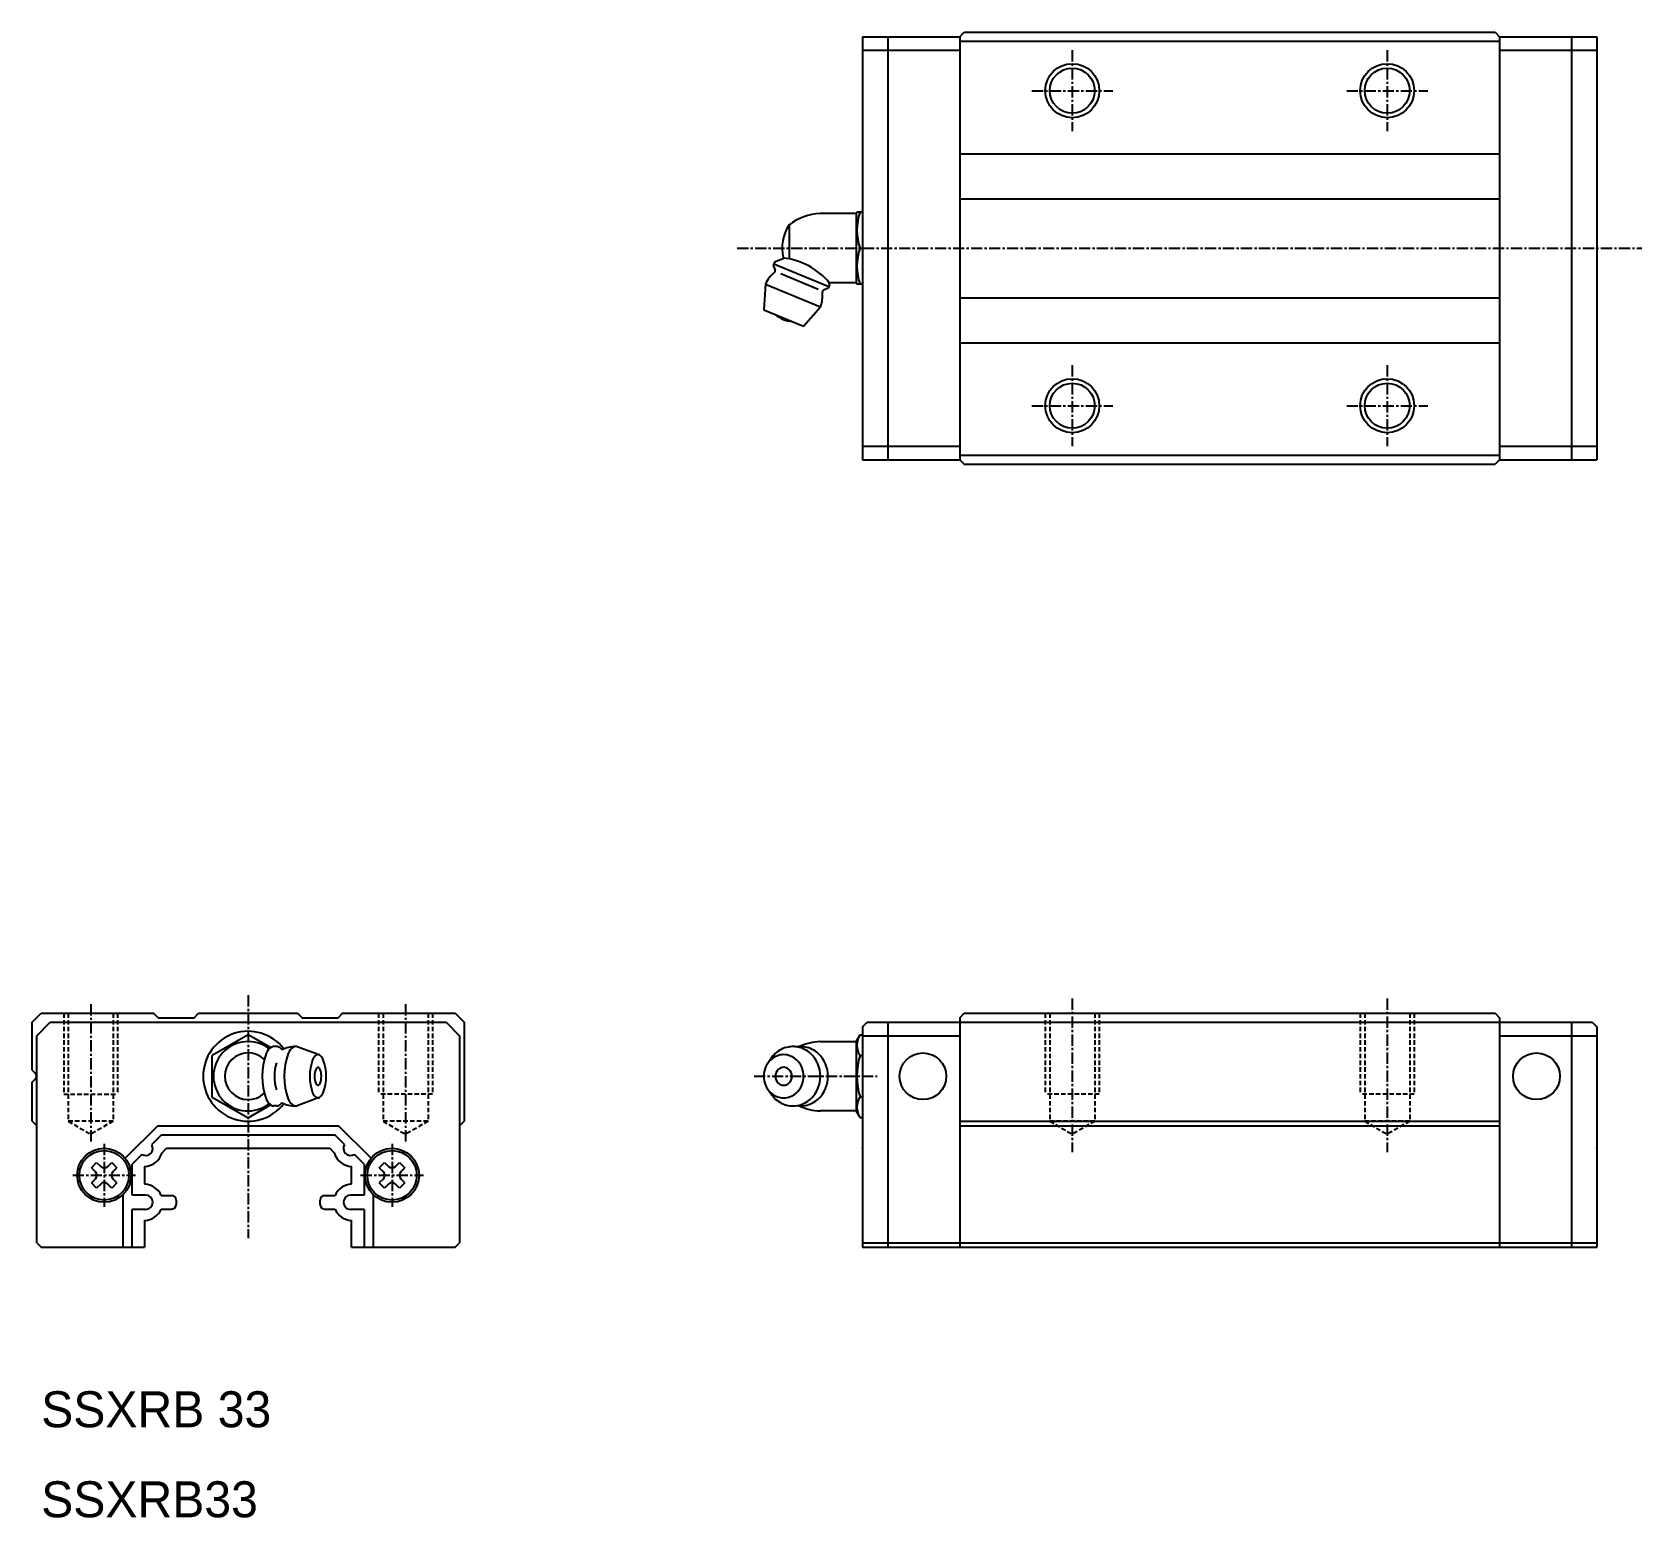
# Model space of a CAD drawing. Extents: x 9 to 188, y 10 to 175.
import ezdxf

# ---------------------------------------------------------------- set-up
doc = ezdxf.new("R2010")
doc.units = 0
doc.linetypes.add('CENTER', pattern=[2, 1.25, -0.25, 0.25, -0.25])
doc.linetypes.add('DASHED', pattern=[0.75, 0.5, -0.25])
doc.layers.get('0').update_dxf_attribs({"linetype": 'CONTINUOUS'})
doc.layers.add('CENTER', color=1, linetype='CENTER')

msp = doc.modelspace()

# ---------------------------------------------------------------- linework, layer by layer
at = {"color": 7, "linetype": 'CONTINUOUS'}
for p, q in [((101.299905, 174.499935), (112.099865, 174.499935)), ((101.299905, 174.499935), (101.299905, 127.499935)), ((104.099878, 174.499935), (104.099878, 127.499935)), ((112.099865, 173.999935), (172.099856, 173.999935)), ((112.099882, 174.499882), (112.599885, 174.999882)), ((112.099905, 174.499935), (112.099905, 127.499935)), ((112.599865, 174.999935), (171.599856, 174.999935)), ((171.599856, 174.999904), (172.099856, 174.499904)), ((172.099856, 174.499935), (182.899899, 174.499935)), ((172.099902, 174.499935), (172.099902, 127.499935)), ((180.099835, 174.499935), (180.099835, 127.499935)), ((182.899899, 174.499935), (182.899899, 127.499935)), ((101.299905, 172.999935), (112.099865, 172.999935)), ((172.099856, 172.999935), (182.899899, 172.999935)), ((112.099865, 161.499935), (172.099856, 161.499935)), ((112.099865, 156.499935), (172.099856, 156.499935)), ((100.574959, 154.849926), (96.574954, 154.849926)), ((100.574959, 154.849926), (100.574959, 147.149929)), ((100.66157, 154.999904), (100.574969, 154.849903)), ((101.299905, 154.99992), (100.661564, 154.99992)), ((93.131744, 153.599926), (93.131744, 149.819362)), ((101.007983, 150.999935), (101.299905, 150.999935)), ((91.361327, 149.072063), (91.572529, 148.562183)), ((91.514408, 149.441646), (91.361331, 149.072086)), ((91.437864, 149.256855), (97.535474, 146.731144)), ((92.636372, 149.906368), (91.514397, 149.441631)), ((90.501659, 146.996677), (90.299905, 144.157787)), ((90.50167, 146.996654), (96.599265, 144.470943)), ((92.22222, 148.17429), (96.36847, 146.456859)), ((97.427966, 147.360195), (97.611991, 146.915912)), ((97.612013, 146.91592), (97.458942, 146.546367)), ((100.574959, 147.149929), (97.611994, 147.149929)), ((100.574963, 147.149906), (100.661564, 146.999912)), ((101.299905, 146.999935), (100.661564, 146.999935)), ((97.458924, 146.546367), (96.949025, 146.335163)), ((112.099865, 145.499935), (172.099856, 145.499935)), ((90.29991, 144.157772), (94.734534, 142.320888)), ((94.734518, 142.320873), (96.599257, 144.470936)), ((112.099865, 140.499935), (172.099856, 140.499935)), ((101.299905, 128.999935), (112.099865, 128.999935)), ((172.099856, 128.999935), (182.899899, 128.999935)), ((101.299905, 127.499935), (112.099865, 127.499935)), ((112.099865, 127.999935), (172.099856, 127.999935)), ((112.09987, 127.499904), (112.599855, 126.999912)), ((172.099841, 127.49992), (171.599841, 126.999927)), ((172.099856, 127.499935), (182.899899, 127.499935)), ((112.599849, 126.999935), (171.599841, 126.999935)), ((8.999937, 59.668136), (8.999937, 64.999969)), ((9.000015, 64.999954), (10.000061, 66.000023)), ((9.499988, 63.499977), (11.000006, 64.999984)), ((10.000074, 66.000015), (22.499939, 66.000015)), ((10.999952, 65), (54.999937, 65)), ((22.99998, 65.499984), (22.499936, 66.000023)), ((22.999952, 65.5), (26.999952, 65.5)), ((26.999958, 65.499977), (27.500001, 66.000015)), ((27.500006, 66.000015), (38.499933, 66.000015)), ((38.499938, 66.000015), (38.999981, 65.499977)), ((38.999922, 65.5), (42.999922, 65.5)), ((43.499981, 66.000023), (42.999959, 65.500007)), ((43.499978, 66.000015), (55.999891, 66.000015)), ((54.999958, 65), (56.499948, 63.500015)), ((55.999899, 66.000023), (56.999933, 64.999969)), ((56.999937, 64.999969), (56.999937, 54)), ((101.299905, 64.499972), (101.799895, 64.999976)), ((101.299905, 64.499973), (101.299905, 39.99995)), ((101.79989, 64.999981), (112.099905, 64.999981)), ((104.099893, 64.999981), (104.099893, 39.999981)), ((112.09988, 64.999966), (172.099871, 64.999966)), ((112.099905, 65.500015), (112.599855, 65.999979)), ((112.099905, 65.500015), (112.099905, 39.99995)), ((112.599865, 65.999981), (171.599871, 65.999981)), ((171.599856, 65.999973), (172.099894, 65.499928)), ((172.099871, 64.999981), (182.399838, 64.999981)), ((172.099902, 65.499929), (172.099902, 39.99995)), ((180.09985, 64.999981), (180.09985, 39.999981)), ((182.399838, 64.999975), (182.899899, 64.499908)), ((182.899899, 64.499904), (182.899899, 39.99995)), ((9.499937, 40.5), (9.499937, 63.499954)), ((32.999941, 63.618828), (28.999925, 61.309417)), ((35.487419, 62.182693), (32.999935, 63.618843)), ((56.499937, 63.499984), (56.499937, 40.500015)), ((96.575122, 62.849987), (100.574982, 62.849987)), ((100.574982, 62.849986), (100.574982, 55.149976)), ((100.574984, 62.849983), (101.007998, 63.599985)), ((101.00799, 63.599987), (101.299905, 63.599987)), ((101.299905, 63.499981), (112.099905, 63.499981)), ((172.099871, 63.499981), (182.899838, 63.499981)), ((28.999923, 58.999984), (28.999923, 61.309402)), ((36.190606, 62.299988), (35.821053, 62.299988)), ((40.887734, 61.376953), (38.440422, 62.268402)), ((90.732875, 60.424716), (91.096989, 60.958983)), ((101.008001, 61.299984), (101.299905, 61.299984)), ((9.00003, 59.66806), (9.334055, 59.334038)), ((8.999937, 54.000015), (8.999937, 58.331894)), ((9.00003, 58.331924), (9.334043, 58.665931)), ((28.999923, 56.690582), (28.999923, 58.999984)), ((91.096993, 57.041008), (90.73288, 57.575276)), ((28.999931, 56.690574), (32.999934, 54.381172)), ((32.999934, 54.381172), (35.487418, 55.817322)), ((36.190606, 55.699997), (35.821053, 55.699997)), ((40.887733, 56.62307), (38.437955, 55.73072)), ((91.096996, 57.041013), (91.112809, 57.017998)), ((101.007998, 56.699993), (101.299905, 56.699993)), ((8.999945, 54.00003), (9.499945, 53.50003)), ((56.99995, 53.999992), (56.499958, 53.500007)), ((100.574982, 55.149975), (96.575122, 55.149975)), ((101.007993, 54.399977), (100.57498, 55.149979)), ((101.007981, 54.39999), (101.299905, 54.39999)), ((112.09988, 53.999981), (172.099871, 53.999981)), ((22.949993, 53.5), (19.334355, 49.884346)), ((23.36423, 52.500015), (22.282144, 51.41793)), ((22.949949, 53.5), (43.049925, 53.5)), ((23.364195, 52.5), (42.635694, 52.5)), ((43.717784, 51.417915), (42.635698, 52.500007)), ((46.665594, 49.88433), (43.049946, 53.5)), ((112.09988, 53.499996), (172.099871, 53.499996)), ((21.182073, 50.317848), (20.099986, 49.235763)), ((23.432633, 50.499984), (23.932654, 50.999984)), ((23.932585, 51), (42.067289, 51)), ((42.067317, 50.999954), (42.567338, 50.499954)), ((45.899941, 49.235748), (44.817856, 50.31784)), ((15.578751, 48.837661), (16.162296, 49.421211)), ((15.578772, 48.837654), (16.027512, 48.388916)), ((16.162317, 49.421196), (16.611055, 48.972458)), ((17.38887, 48.972458), (17.837609, 49.421196)), ((17.8376, 49.421219), (18.421155, 48.837661)), ((17.972415, 48.388908), (18.421154, 48.837646)), ((20.099943, 45.800018), (20.099943, 49.235763)), ((21.499937, 48.986984), (21.499937, 47.013015)), ((44.499937, 47.013015), (44.499937, 48.986984)), ((45.899931, 49.235763), (45.899931, 45.800018)), ((47.578741, 48.837661), (48.162296, 49.421219)), ((47.578742, 48.837646), (48.027481, 48.388908)), ((48.162297, 49.421203), (48.611036, 48.972465)), ((49.388851, 48.972465), (49.837589, 49.421203)), ((49.837589, 49.421219), (50.421144, 48.837661)), ((49.972406, 48.388916), (50.421144, 48.837654)), ((16.16231, 46.578819), (15.578754, 47.162376)), ((16.027504, 47.611091), (15.578766, 47.162346)), ((16.61105, 47.027542), (16.16231, 46.578804)), ((17.837617, 46.578804), (17.388878, 47.027549)), ((18.421151, 47.162353), (17.837606, 46.578811)), ((18.421162, 47.162353), (17.972422, 47.611091)), ((48.027485, 47.611099), (47.578745, 47.162361)), ((48.1623, 46.578819), (47.578745, 47.162376)), ((48.611039, 47.027549), (48.1623, 46.578804)), ((49.837585, 46.578804), (49.388847, 47.027542)), ((50.421141, 47.162376), (49.837585, 46.578819)), ((50.421141, 47.162361), (49.972403, 47.611099)), ((19.099943, 40), (19.099943, 45.857589)), ((21.599958, 45.800064), (20.099958, 45.800064)), ((23.344105, 45.750053), (24.499973, 45.750053)), ((24.999937, 45.25), (24.999937, 44.75)), ((40.999937, 44.75), (40.999937, 45.25)), ((41.499973, 45.750038), (42.655842, 45.750038)), ((45.899943, 45.800064), (44.399943, 45.800064)), ((46.899931, 45.857589), (46.899931, 40.000015)), ((20.099943, 40.000015), (20.099943, 44.200027)), ((21.599962, 44.20005), (20.099962, 44.200058)), ((21.499937, 42.986999), (21.499937, 40.000015)), ((23.344089, 44.250053), (24.499973, 44.250053)), ((41.499973, 44.250038), (42.655872, 44.250038)), ((45.899939, 44.200042), (44.399939, 44.200035)), ((44.499937, 40.000015), (44.499937, 42.986999)), ((45.899931, 44.200027), (45.899931, 40.000015)), ((9.499994, 40.499992), (10, 40)), ((9.999983, 40.000015), (21.499937, 40.000015)), ((44.499937, 40.000015), (55.999968, 40.000015)), ((55.999973, 40.000023), (56.499937, 40.499992)), ((101.299905, 40.499981), (112.099905, 40.499981)), ((101.299905, 39.99995), (182.899899, 39.99995)), ((112.09988, 40.499996), (172.099871, 40.499996)), ((172.099871, 40.499981), (182.899838, 40.499981))]:
    msp.add_line(p, q, dxfattribs=at)
at = {"color": 3, "linetype": 'DASHED'}
for p, q in [((12.499937, 66.000015), (12.499937, 57.000015)), ((12.999937, 66.000015), (12.999937, 54.000015)), ((17.999937, 66.000015), (17.999937, 54.000015)), ((18.499937, 66.000015), (18.499937, 57.000015)), ((47.499937, 66.000015), (47.499937, 57.000015)), ((47.999937, 66.000015), (47.999937, 54.000015)), ((52.999937, 66.000015), (52.999937, 54.000015)), ((53.499937, 66.000015), (53.499937, 57.000015)), ((121.599867, 65.999976), (121.599867, 56.999976)), ((122.099867, 65.999976), (122.099867, 53.999976)), ((127.099867, 65.999976), (127.099867, 53.999976)), ((127.599867, 65.999976), (127.599867, 56.999976)), ((156.599867, 65.999976), (156.599867, 56.999976)), ((157.099867, 65.999976), (157.099867, 53.999976)), ((162.099867, 65.999976), (162.099867, 53.999976)), ((162.599867, 65.999976), (162.599867, 56.999976)), ((12.499937, 57.000015), (18.499937, 57.000015)), ((53.499937, 57.000015), (47.499937, 57.000015)), ((127.599867, 56.999976), (121.599867, 56.999976)), ((162.599867, 56.999976), (156.599867, 56.999976)), ((12.999937, 54.000015), (15.499937, 52.556639)), ((17.999937, 54.000015), (12.999937, 54.000015)), ((17.999937, 54.000015), (15.499937, 52.556639)), ((47.999937, 54.000015), (50.499937, 52.556639)), ((52.999937, 54.000015), (47.999937, 54.000015)), ((52.999937, 54.000015), (50.499937, 52.556639)), ((122.099867, 53.999976), (124.599867, 52.556601)), ((127.099867, 53.999976), (122.099867, 53.999976)), ((127.099867, 53.999976), (124.599867, 52.556601)), ((157.099867, 53.999976), (159.599867, 52.556601)), ((162.099867, 53.999976), (157.099867, 53.999976)), ((162.099867, 53.999976), (159.599867, 52.556601))]:
    msp.add_line(p, q, dxfattribs=at)
at = {"color": 3, "linetype": 'CONTINUOUS'}
for centre in [(124.599902, 168.499935), (159.599902, 168.499935), (124.599902, 133.499935), (159.599902, 133.499935)]:
    msp.add_circle(centre, 3, dxfattribs=at)
at = {"color": 7, "linetype": 'CONTINUOUS'}
for centre, radius in [((124.599902, 168.499935), 2.5), ((159.599902, 168.499935), 2.5), ((124.599902, 133.499935), 2.5), ((159.599902, 133.499935), 2.5), ((107.999881, 58.999981), 2.599999), ((176.199862, 58.999981), 2.599999), ((16.999937, 48), 2.999999), ((16.999937, 48), 2.75), ((48.999937, 48), 2.999999), ((48.999937, 48), 2.75)]:
    msp.add_circle(centre, radius, dxfattribs=at)
for centre, radius, start, end in [((96.803077, 148.854275), 5.999997, 92.178871, 127.726128), ((106.608073, 152.99992), 5.946512, 160.346466, 199.653458), ((97.047097, 150.99992), 4.699998, 146.413773, 193.178802), ((106.608073, 148.999935), 5.946512, 160.346466, 199.653458), ((91.387745, 148.485668), 0.200001, 308.164124, 22.500431), ((91.500652, 141.987423), 7.999998, 40.189182, 83.034012), ((93.550449, 145.733822), 3.300001, 128.16394, 157.499847), ((93.550449, 145.733822), 3.299999, 337.5, 6.835998), ((97.025567, 146.150417), 0.2, 112.499573, 186.835464), ((93.680465, 146.047695), 3.2, 229.290024, 265.709991), ((32.999937, 59), 4.999999, 37.387047, 322.612549), ((32.999921, 59), 3.849999, 52.507736, 307.492126), ((96.80312, 56.854321), 6, 92.177719, 114.893784), ((102.743587, 62.449993), 2.082014, 146.471832, 213.52861), ((32.999921, 59), 2.599998, 46.621258, 313.378754), ((41.865913, 58.999977), 7.307859, 159.761932, 200.237946), ((36.323562, 61.053276), 1.397423, 121.100311, 160.143906), ((35.821057, 61.795189), 0.504785, 90.903168, 115.752029), ((36.190607, 61.795189), 0.504785, 64.247971, 90.902817), ((35.688101, 61.053276), 1.397423, 39.427479, 58.899673), ((38.266033, 58.999984), 3.300003, 89.999985, 117.054504), ((44.310891, 58.999977), 7.307859, 159.761932, 200.237946), ((38.76854, 61.053276), 1.397423, 121.100296, 160.143906), ((38.266035, 61.795189), 0.504782, 68.687515, 115.751984), ((45.147443, 58.999984), 5.306932, 159.730652, 200.269333), ((41.125192, 60.492477), 1.016733, 121.051376, 160.104004), ((40.76051, 61.031761), 0.368218, 64.286964, 115.712906), ((40.395827, 60.492477), 1.016734, 19.895979, 58.948532), ((36.373574, 58.999984), 5.306932, 339.730652, 20.269337), ((92.8297, 58.999981), 2.529794, 133.386063, 226.613876), ((92.543191, 59.256204), 2.147021, 101.036324, 132.526337), ((93.980126, 58.999981), 3.478466, 133.386063, 145.806793), ((93.586177, 59.352287), 2.952154, 101.036324, 132.526321), ((92.517215, 59.348784), 2.051195, 79.180748, 100.819199), ((92.491239, 59.256204), 2.147021, 47.473598, 78.963623), ((93.550459, 59.479585), 2.820394, 89.999977, 100.819191), ((93.550459, 59.479585), 2.820394, 79.180748, 89.999977), ((92.20473, 58.999981), 2.529793, 313.386078, 46.613884), ((94.410128, 59.479585), 2.820393, 89.999977, 98.765785), ((93.514742, 59.352287), 2.952155, 47.473614, 78.963623), ((94.410128, 59.479585), 2.820393, 79.180748, 89.999977), ((94.37441, 59.352286), 2.952155, 47.473614, 78.963615), ((93.120793, 58.999981), 3.478466, 313.386078, 46.613884), ((93.980461, 58.999981), 3.478465, 313.386078, 46.61388), ((108.469945, 58.999995), 7.808372, 162.869141, 197.130844), ((8.999937, 59), 0.472391, 0, 44.999836), ((41.236858, 58.999984), 5.306936, 163.626358, 196.372772), ((42.593759, 58.999984), 2.21575, 159.773819, 200.226166), ((40.912906, 59.622322), 0.423399, 121.118462, 160.158768), ((40.760509, 59.847191), 0.152796, 64.233658, 115.766342), ((40.608112, 59.622322), 0.423397, 19.841225, 58.881424), ((38.927258, 58.999984), 2.21575, 339.773804, 20.226175), ((92.647416, 58.999981), 1.054076, 133.386078, 226.613892), ((92.528039, 59.106739), 0.89459, 101.036369, 132.526337), ((92.517215, 59.145315), 0.854661, 79.180725, 100.819214), ((92.506391, 59.106739), 0.89459, 47.473614, 78.96357), ((92.387014, 58.999981), 1.054076, 313.386047, 46.613884), ((8.999937, 59), 0.472391, 315.000153, 0), ((40.912905, 58.377647), 0.423398, 199.841202, 238.881424), ((40.760508, 58.152778), 0.152796, 244.233658, 295.766327), ((40.608111, 58.377647), 0.423399, 301.118469, 340.158783), ((92.528039, 58.893223), 0.89459, 227.473618, 258.963562), ((92.517215, 58.854647), 0.854662, 259.180725, 280.819214), ((92.506391, 58.893223), 0.89459, 281.036377, 312.526306), ((36.323559, 56.946693), 1.397425, 199.856079, 238.899643), ((35.821053, 56.20478), 0.504785, 244.24794, 270.393188), ((36.190609, 56.20478), 0.504788, 270.392853, 295.752045), ((35.688103, 56.946693), 1.397424, 301.100342, 320.57019), ((38.266033, 58.999984), 3.300001, 242.945496, 269.999969), ((38.768537, 56.946693), 1.397425, 199.856079, 238.899628), ((38.266031, 56.20478), 0.504785, 244.247864, 289.935699), ((41.12519, 57.507492), 1.016734, 199.895981, 238.948532), ((40.760507, 56.968208), 0.368218, 244.286957, 295.712891), ((40.395825, 57.507492), 1.016733, 301.051392, 340.104004), ((92.543191, 58.743757), 2.147021, 227.473587, 258.963623), ((93.980126, 58.999981), 3.478467, 214.652924, 226.613892), ((93.586177, 58.647674), 2.952155, 227.473618, 258.963623), ((92.517215, 58.651177), 2.051194, 259.180756, 280.819214), ((92.491239, 58.743757), 2.147021, 281.036316, 312.526337), ((93.550459, 58.520376), 2.820393, 259.180756, 280.819183), ((94.410128, 58.520376), 2.820392, 261.237854, 280.819183), ((93.514742, 58.647674), 2.952154, 281.036316, 312.526337), ((96.803121, 61.145641), 6, 245.106216, 267.822266), ((94.37441, 58.647675), 2.952155, 281.036316, 312.526337), ((102.743587, 55.54997), 2.082014, 146.471329, 213.527618), ((21.599943, 51), 0.799997, 238.506805, 31.493561), ((21.428724, 51.068756), 2.082997, 271.959198, 344.154327), ((44.571165, 51.068756), 2.082997, 195.845657, 268.040405), ((44.399931, 51), 0.800002, 148.506439, 301.493134), ((15.638578, 48), 0.55, 315, 45), ((16.999937, 49.361374), 0.55, 225, 315), ((18.361311, 48), 0.55, 135, 225), ((47.638578, 48), 0.55, 315.000061, 44.999931), ((48.999937, 49.361374), 0.55, 225, 315), ((50.361311, 48), 0.55, 135, 225), ((16.999937, 46.638641), 0.55, 45, 135), ((21.428739, 44.931228), 2.082999, 23.145874, 88.041206), ((44.57115, 44.931228), 2.082997, 91.95916, 156.854126), ((48.999937, 46.638641), 0.55, 45, 135), ((21.599943, 45), 0.800003, 269.999939, 89.999725), ((24.499937, 45.25), 0.5, 0, 90), ((24.499937, 44.75), 0.5, 270, 0), ((41.499937, 45.25), 0.5, 90, 180), ((41.499937, 44.75), 0.5, 180, 270), ((44.399931, 45), 0.800003, 90.000275, 270.000061), ((21.428724, 45.068771), 2.082997, 271.959198, 336.854095), ((44.571165, 45.068771), 2.082997, 203.145889, 268.040405)]:
    msp.add_arc(centre, radius, start, end, dxfattribs=at)
for p in [(101.299905, 150.999935), (182.899899, 150.999935), (32.999937, 66.000015), (101.299905, 50.99995), (182.899899, 50.999935)]:
    msp.add_point(p, dxfattribs=at)
at = {"layer": 'CENTER', "color": 1, "linetype": 'CENTER'}
for p, q in [((124.599902, 172.999935), (124.599902, 163.999935)), ((159.599902, 172.999935), (159.599902, 163.999935)), ((120.099902, 168.499935), (129.099902, 168.499935)), ((155.099902, 168.499935), (164.099902, 168.499935)), ((87.347099, 150.999935), (187.899899, 150.999935)), ((124.599902, 137.999935), (124.599902, 128.999935)), ((159.599902, 137.999935), (159.599902, 128.999935)), ((120.099902, 133.499935), (129.099902, 133.499935)), ((155.099902, 133.499935), (164.099902, 133.499935)), ((32.999937, 68.000015), (32.999937, 41)), ((15.499937, 67.007171), (15.499937, 51.607177)), ((50.499937, 67.007171), (50.499937, 51.607177)), ((124.599867, 67.640976), (124.599867, 50.556601)), ((159.599867, 67.640976), (159.599867, 50.556601)), ((89.225908, 58.999981), (102.909335, 58.999981)), ((16.999937, 51.5), (16.999937, 44.5)), ((48.999937, 51.5), (48.999937, 44.5)), ((13.499937, 48), (20.499937, 48)), ((45.499937, 48), (52.499937, 48))]:
    msp.add_line(p, q, dxfattribs=at)

# ---------------------------------------------------------------- texts
at = {"color": 7, "linetype": 'CONTINUOUS'}
for s, p in [('SSXRB 33', (10, 20)), ('SSXRB33', (10, 10))]:
    msp.add_text(s, height=4, dxfattribs=at).set_placement(p)

doc.saveas('drawing.dxf')
